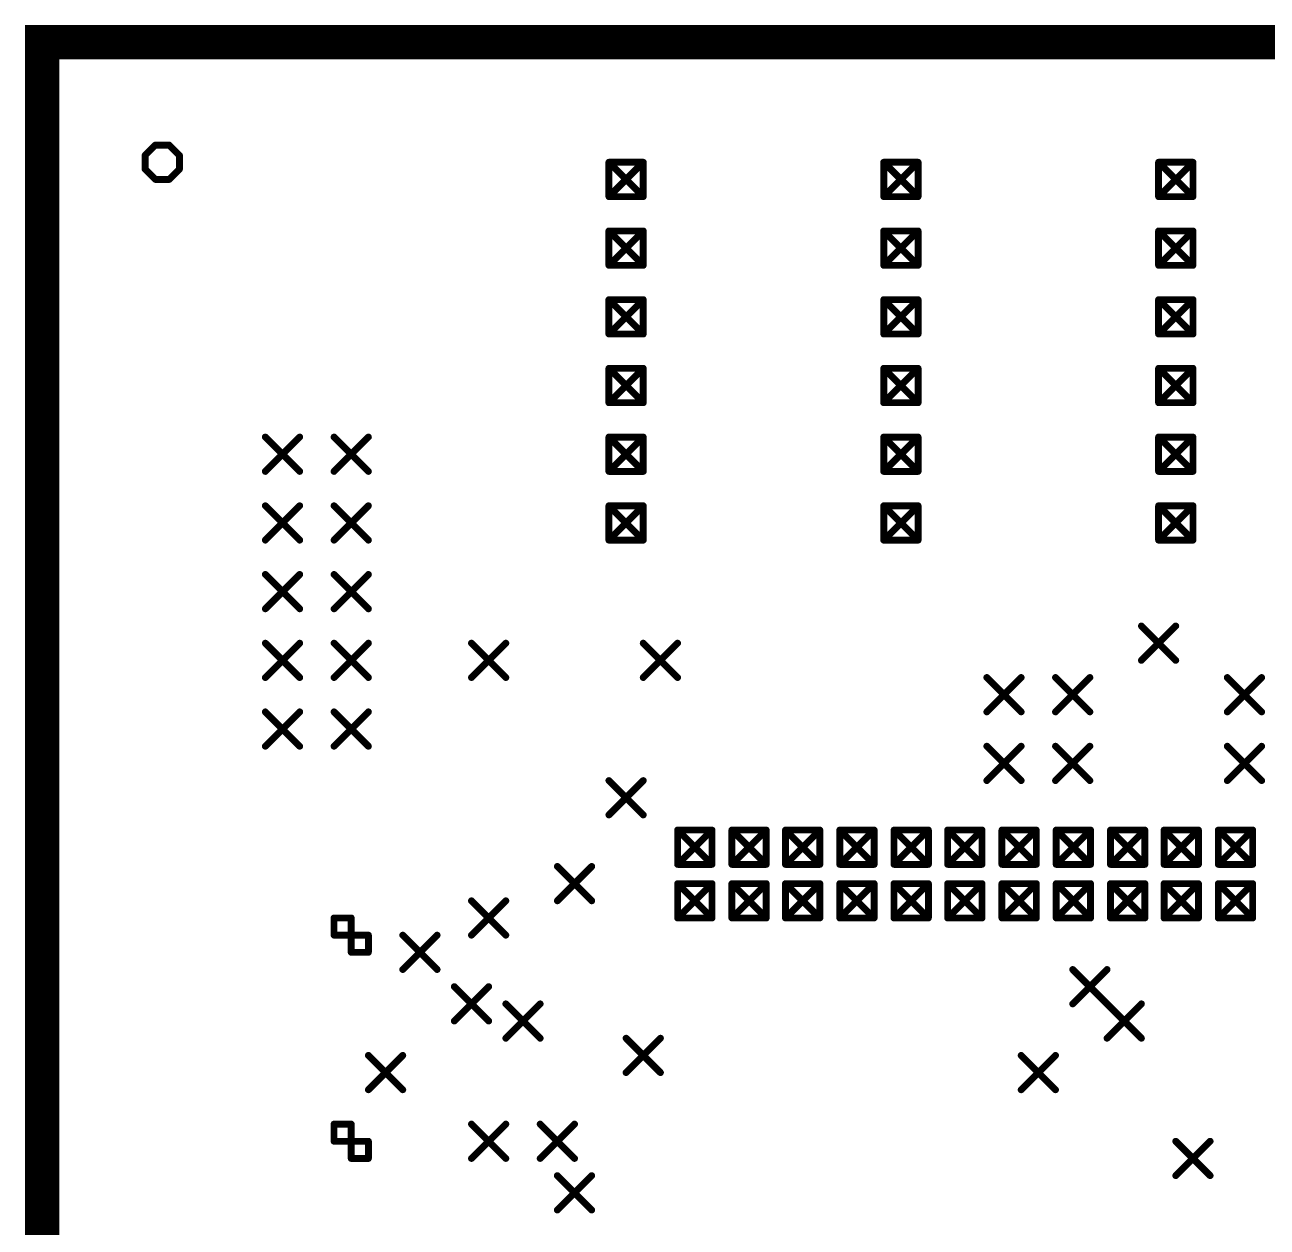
# Model space of a CAD drawing. Extents: x 0.17 to 7.45, y -1.34 to 4.7.
# Drawn here: x 0.171 to 1.979, y 2.946 to 4.696 of the extents above; entities that cross this region are included whole.
import ezdxf

# ---------------------------------------------------------------- set-up
doc = ezdxf.new("R2010")
doc.units = 0

msp = doc.modelspace()

# ---------------------------------------------------------------- linework, layer by layer
at = {"const_width": 0.05}
msp.add_lwpolyline([(0.196, 0.171), (0.196, 4.671), (7.421, 4.671), (7.421, 0.171), (0.196, 0.171)], close=True, dxfattribs=at)
at = {"const_width": 0.025}
msp.add_lwpolyline([(0.1835, 4.671, 1), (0.2085, 4.671, 1)], format="xyb", close=True, dxfattribs=at)
at = {"layer": 'DRD', "const_width": 0.01}
for points in [[(0.346, 4.506), (0.361, 4.521)], [(0.361, 4.521), (0.381, 4.521)], [(0.381, 4.521), (0.396, 4.506)], [(0.346, 4.486), (0.346, 4.506)], [(0.396, 4.506), (0.396, 4.486)], [(0.361, 4.471), (0.346, 4.486)], [(0.396, 4.486), (0.381, 4.471)], [(1.021, 4.496), (1.071, 4.446)], [(1.021, 4.446), (1.071, 4.496)], [(1.021, 4.496), (1.071, 4.496)], [(1.021, 4.446), (1.021, 4.496)], [(1.071, 4.496), (1.071, 4.446)], [(1.421, 4.496), (1.471, 4.446)], [(1.421, 4.446), (1.471, 4.496)], [(1.421, 4.496), (1.471, 4.496)], [(1.421, 4.446), (1.421, 4.496)], [(1.471, 4.496), (1.471, 4.446)], [(1.821, 4.496), (1.871, 4.446)], [(1.821, 4.446), (1.871, 4.496)], [(1.821, 4.496), (1.871, 4.496)], [(1.821, 4.446), (1.821, 4.496)], [(1.871, 4.496), (1.871, 4.446)], [(0.381, 4.471), (0.361, 4.471)], [(1.071, 4.446), (1.021, 4.446)], [(1.471, 4.446), (1.421, 4.446)], [(1.871, 4.446), (1.821, 4.446)], [(1.021, 4.396), (1.071, 4.346)], [(1.021, 4.346), (1.071, 4.396)], [(1.021, 4.396), (1.071, 4.396)], [(1.021, 4.346), (1.021, 4.396)], [(1.071, 4.396), (1.071, 4.346)], [(1.421, 4.396), (1.471, 4.346)], [(1.421, 4.346), (1.471, 4.396)], [(1.421, 4.396), (1.471, 4.396)], [(1.421, 4.346), (1.421, 4.396)], [(1.471, 4.396), (1.471, 4.346)], [(1.821, 4.396), (1.871, 4.346)], [(1.821, 4.346), (1.871, 4.396)], [(1.821, 4.396), (1.871, 4.396)], [(1.821, 4.346), (1.821, 4.396)], [(1.871, 4.396), (1.871, 4.346)], [(1.071, 4.346), (1.021, 4.346)], [(1.471, 4.346), (1.421, 4.346)], [(1.871, 4.346), (1.821, 4.346)], [(1.021, 4.296), (1.071, 4.246)], [(1.021, 4.246), (1.071, 4.296)], [(1.021, 4.296), (1.071, 4.296)], [(1.021, 4.246), (1.021, 4.296)], [(1.071, 4.296), (1.071, 4.246)], [(1.421, 4.296), (1.471, 4.246)], [(1.421, 4.246), (1.471, 4.296)], [(1.421, 4.296), (1.471, 4.296)], [(1.421, 4.246), (1.421, 4.296)], [(1.471, 4.296), (1.471, 4.246)], [(1.821, 4.296), (1.871, 4.246)], [(1.821, 4.246), (1.871, 4.296)], [(1.821, 4.296), (1.871, 4.296)], [(1.821, 4.246), (1.821, 4.296)], [(1.871, 4.296), (1.871, 4.246)], [(1.071, 4.246), (1.021, 4.246)], [(1.471, 4.246), (1.421, 4.246)], [(1.871, 4.246), (1.821, 4.246)], [(1.021, 4.196), (1.071, 4.146)], [(1.021, 4.146), (1.071, 4.196)], [(1.021, 4.196), (1.071, 4.196)], [(1.021, 4.146), (1.021, 4.196)], [(1.071, 4.196), (1.071, 4.146)], [(1.421, 4.196), (1.471, 4.146)], [(1.421, 4.146), (1.471, 4.196)], [(1.421, 4.196), (1.471, 4.196)], [(1.421, 4.146), (1.421, 4.196)], [(1.471, 4.196), (1.471, 4.146)], [(1.821, 4.196), (1.871, 4.146)], [(1.821, 4.146), (1.871, 4.196)], [(1.821, 4.196), (1.871, 4.196)], [(1.821, 4.146), (1.821, 4.196)], [(1.871, 4.196), (1.871, 4.146)], [(1.071, 4.146), (1.021, 4.146)], [(1.471, 4.146), (1.421, 4.146)], [(1.871, 4.146), (1.821, 4.146)], [(0.521, 4.096), (0.571, 4.046)], [(0.521, 4.046), (0.571, 4.096)], [(0.621, 4.096), (0.671, 4.046)], [(0.621, 4.046), (0.671, 4.096)], [(1.021, 4.096), (1.071, 4.046)], [(1.021, 4.046), (1.071, 4.096)], [(1.021, 4.096), (1.071, 4.096)], [(1.021, 4.046), (1.021, 4.096)], [(1.071, 4.096), (1.071, 4.046)], [(1.421, 4.096), (1.471, 4.046)], [(1.421, 4.046), (1.471, 4.096)], [(1.421, 4.096), (1.471, 4.096)], [(1.421, 4.046), (1.421, 4.096)], [(1.471, 4.096), (1.471, 4.046)], [(1.821, 4.096), (1.871, 4.046)], [(1.821, 4.046), (1.871, 4.096)], [(1.821, 4.096), (1.871, 4.096)], [(1.821, 4.046), (1.821, 4.096)], [(1.871, 4.096), (1.871, 4.046)], [(1.071, 4.046), (1.021, 4.046)], [(1.471, 4.046), (1.421, 4.046)], [(1.871, 4.046), (1.821, 4.046)], [(0.521, 3.996), (0.571, 3.946)], [(0.521, 3.946), (0.571, 3.996)], [(0.621, 3.996), (0.671, 3.946)], [(0.621, 3.946), (0.671, 3.996)], [(1.021, 3.996), (1.071, 3.946)], [(1.021, 3.946), (1.071, 3.996)], [(1.021, 3.996), (1.071, 3.996)], [(1.021, 3.946), (1.021, 3.996)], [(1.071, 3.996), (1.071, 3.946)], [(1.421, 3.996), (1.471, 3.946)], [(1.421, 3.946), (1.471, 3.996)], [(1.421, 3.996), (1.471, 3.996)], [(1.421, 3.946), (1.421, 3.996)], [(1.471, 3.996), (1.471, 3.946)], [(1.821, 3.996), (1.871, 3.946)], [(1.821, 3.946), (1.871, 3.996)], [(1.821, 3.996), (1.871, 3.996)], [(1.821, 3.946), (1.821, 3.996)], [(1.871, 3.996), (1.871, 3.946)], [(1.071, 3.946), (1.021, 3.946)], [(1.471, 3.946), (1.421, 3.946)], [(1.871, 3.946), (1.821, 3.946)], [(0.521, 3.896), (0.571, 3.846)], [(0.521, 3.846), (0.571, 3.896)], [(0.621, 3.896), (0.671, 3.846)], [(0.621, 3.846), (0.671, 3.896)], [(1.796, 3.821), (1.846, 3.771)], [(1.796, 3.771), (1.846, 3.821)], [(0.521, 3.796), (0.571, 3.746)], [(0.521, 3.746), (0.571, 3.796)], [(0.621, 3.796), (0.671, 3.746)], [(0.621, 3.746), (0.671, 3.796)], [(0.821, 3.796), (0.871, 3.746)], [(0.821, 3.746), (0.871, 3.796)], [(1.071, 3.796), (1.121, 3.746)], [(1.071, 3.746), (1.121, 3.796)], [(1.071, 3.796), (1.121, 3.746)], [(1.071, 3.746), (1.121, 3.796)], [(1.571, 3.746), (1.621, 3.696)], [(1.571, 3.696), (1.621, 3.746)], [(1.671, 3.746), (1.721, 3.696)], [(1.671, 3.696), (1.721, 3.746)], [(1.921, 3.746), (1.971, 3.696)], [(1.921, 3.696), (1.971, 3.746)], [(0.521, 3.696), (0.571, 3.646)], [(0.521, 3.646), (0.571, 3.696)], [(0.621, 3.696), (0.671, 3.646)], [(0.621, 3.646), (0.671, 3.696)], [(1.571, 3.646), (1.621, 3.596)], [(1.571, 3.596), (1.621, 3.646)], [(1.671, 3.646), (1.721, 3.596)], [(1.671, 3.596), (1.721, 3.646)], [(1.921, 3.646), (1.971, 3.596)], [(1.921, 3.596), (1.971, 3.646)], [(1.021, 3.596), (1.071, 3.546)], [(1.021, 3.546), (1.071, 3.596)], [(1.121, 3.524), (1.171, 3.474)], [(1.121, 3.474), (1.171, 3.524)], [(1.121, 3.524), (1.171, 3.524)], [(1.121, 3.474), (1.121, 3.524)], [(1.171, 3.524), (1.171, 3.474)], [(1.2, 3.524), (1.25, 3.474)], [(1.2, 3.474), (1.25, 3.524)], [(1.2, 3.524), (1.25, 3.524)], [(1.2, 3.474), (1.2, 3.524)], [(1.25, 3.524), (1.25, 3.474)], [(1.278, 3.524), (1.328, 3.474)], [(1.278, 3.474), (1.328, 3.524)], [(1.278, 3.524), (1.328, 3.524)], [(1.278, 3.474), (1.278, 3.524)], [(1.328, 3.524), (1.328, 3.474)], [(1.357, 3.524), (1.407, 3.474)], [(1.357, 3.474), (1.407, 3.524)], [(1.357, 3.524), (1.407, 3.524)], [(1.357, 3.474), (1.357, 3.524)], [(1.407, 3.524), (1.407, 3.474)], [(1.436, 3.524), (1.486, 3.474)], [(1.436, 3.474), (1.486, 3.524)], [(1.436, 3.524), (1.486, 3.524)], [(1.436, 3.474), (1.436, 3.524)], [(1.486, 3.524), (1.486, 3.474)], [(1.514, 3.524), (1.564, 3.474)], [(1.514, 3.474), (1.564, 3.524)], [(1.514, 3.524), (1.564, 3.524)], [(1.514, 3.474), (1.514, 3.524)], [(1.564, 3.524), (1.564, 3.474)], [(1.593, 3.524), (1.643, 3.474)], [(1.593, 3.474), (1.643, 3.524)], [(1.593, 3.524), (1.643, 3.524)], [(1.593, 3.474), (1.593, 3.524)], [(1.643, 3.524), (1.643, 3.474)], [(1.672, 3.524), (1.722, 3.474)], [(1.672, 3.474), (1.722, 3.524)], [(1.672, 3.524), (1.722, 3.524)], [(1.672, 3.474), (1.672, 3.524)], [(1.722, 3.524), (1.722, 3.474)], [(1.751, 3.524), (1.801, 3.474)], [(1.751, 3.474), (1.801, 3.524)], [(1.751, 3.524), (1.801, 3.524)], [(1.751, 3.474), (1.751, 3.524)], [(1.801, 3.524), (1.801, 3.474)], [(1.829, 3.524), (1.879, 3.474)], [(1.829, 3.474), (1.879, 3.524)], [(1.829, 3.524), (1.879, 3.524)], [(1.829, 3.474), (1.829, 3.524)], [(1.879, 3.524), (1.879, 3.474)], [(1.908, 3.524), (1.958, 3.474)], [(1.908, 3.474), (1.958, 3.524)], [(1.908, 3.524), (1.958, 3.524)], [(1.908, 3.474), (1.908, 3.524)], [(1.958, 3.524), (1.958, 3.474)], [(0.946, 3.471), (0.996, 3.421)], [(0.946, 3.421), (0.996, 3.471)], [(1.171, 3.474), (1.121, 3.474)], [(1.25, 3.474), (1.2, 3.474)], [(1.328, 3.474), (1.278, 3.474)], [(1.407, 3.474), (1.357, 3.474)], [(1.486, 3.474), (1.436, 3.474)], [(1.564, 3.474), (1.514, 3.474)], [(1.643, 3.474), (1.593, 3.474)], [(1.722, 3.474), (1.672, 3.474)], [(1.801, 3.474), (1.751, 3.474)], [(1.879, 3.474), (1.829, 3.474)], [(1.958, 3.474), (1.908, 3.474)], [(1.121, 3.446), (1.171, 3.396)], [(1.121, 3.396), (1.171, 3.446)], [(1.121, 3.446), (1.171, 3.446)], [(1.121, 3.396), (1.121, 3.446)], [(1.171, 3.446), (1.171, 3.396)], [(1.2, 3.446), (1.25, 3.396)], [(1.2, 3.396), (1.25, 3.446)], [(1.2, 3.446), (1.25, 3.446)], [(1.2, 3.396), (1.2, 3.446)], [(1.25, 3.446), (1.25, 3.396)], [(1.278, 3.446), (1.328, 3.396)], [(1.278, 3.396), (1.328, 3.446)], [(1.278, 3.446), (1.328, 3.446)], [(1.278, 3.396), (1.278, 3.446)], [(1.328, 3.446), (1.328, 3.396)], [(1.357, 3.446), (1.407, 3.396)], [(1.357, 3.396), (1.407, 3.446)], [(1.357, 3.446), (1.407, 3.446)], [(1.357, 3.396), (1.357, 3.446)], [(1.407, 3.446), (1.407, 3.396)], [(1.436, 3.446), (1.486, 3.396)], [(1.436, 3.396), (1.486, 3.446)], [(1.436, 3.446), (1.486, 3.446)], [(1.436, 3.396), (1.436, 3.446)], [(1.486, 3.446), (1.486, 3.396)], [(1.514, 3.446), (1.564, 3.396)], [(1.514, 3.396), (1.564, 3.446)], [(1.514, 3.446), (1.564, 3.446)], [(1.514, 3.396), (1.514, 3.446)], [(1.564, 3.446), (1.564, 3.396)], [(1.593, 3.446), (1.643, 3.396)], [(1.593, 3.396), (1.643, 3.446)], [(1.593, 3.446), (1.643, 3.446)], [(1.593, 3.396), (1.593, 3.446)], [(1.643, 3.446), (1.643, 3.396)], [(1.672, 3.446), (1.722, 3.396)], [(1.672, 3.396), (1.722, 3.446)], [(1.672, 3.446), (1.722, 3.446)], [(1.672, 3.396), (1.672, 3.446)], [(1.722, 3.446), (1.722, 3.396)], [(1.751, 3.446), (1.801, 3.396)], [(1.751, 3.396), (1.801, 3.446)], [(1.751, 3.446), (1.801, 3.446)], [(1.751, 3.396), (1.751, 3.446)], [(1.801, 3.446), (1.801, 3.396)], [(1.829, 3.446), (1.879, 3.396)], [(1.829, 3.396), (1.879, 3.446)], [(1.829, 3.446), (1.879, 3.446)], [(1.829, 3.396), (1.829, 3.446)], [(1.879, 3.446), (1.879, 3.396)], [(1.908, 3.446), (1.958, 3.396)], [(1.908, 3.396), (1.958, 3.446)], [(1.908, 3.446), (1.958, 3.446)], [(1.908, 3.396), (1.908, 3.446)], [(1.958, 3.446), (1.958, 3.396)], [(0.821, 3.421), (0.871, 3.371)], [(0.821, 3.371), (0.871, 3.421)], [(0.621, 3.396), (0.646, 3.396)], [(0.621, 3.371), (0.621, 3.396)], [(0.646, 3.396), (0.646, 3.346)], [(1.171, 3.396), (1.121, 3.396)], [(1.25, 3.396), (1.2, 3.396)], [(1.328, 3.396), (1.278, 3.396)], [(1.407, 3.396), (1.357, 3.396)], [(1.486, 3.396), (1.436, 3.396)], [(1.564, 3.396), (1.514, 3.396)], [(1.643, 3.396), (1.593, 3.396)], [(1.722, 3.396), (1.672, 3.396)], [(1.801, 3.396), (1.751, 3.396)], [(1.879, 3.396), (1.829, 3.396)], [(1.958, 3.396), (1.908, 3.396)], [(0.671, 3.371), (0.621, 3.371)], [(0.671, 3.346), (0.671, 3.371)], [(0.721, 3.371), (0.771, 3.321)], [(0.721, 3.321), (0.771, 3.371)], [(0.646, 3.346), (0.671, 3.346)], [(1.696, 3.321), (1.746, 3.271)], [(1.696, 3.271), (1.746, 3.321)], [(0.796, 3.296), (0.846, 3.246)], [(0.796, 3.246), (0.846, 3.296)], [(0.871, 3.271), (0.921, 3.221)], [(0.871, 3.221), (0.921, 3.271)], [(1.746, 3.271), (1.796, 3.221)], [(1.746, 3.221), (1.796, 3.271)], [(1.046, 3.221), (1.096, 3.171)], [(1.046, 3.171), (1.096, 3.221)], [(0.671, 3.196), (0.721, 3.146)], [(0.671, 3.146), (0.721, 3.196)], [(1.621, 3.196), (1.671, 3.146)], [(1.621, 3.146), (1.671, 3.196)], [(1.621, 3.196), (1.671, 3.146)], [(1.621, 3.146), (1.671, 3.196)], [(0.621, 3.096), (0.646, 3.096)], [(0.621, 3.071), (0.621, 3.096)], [(0.646, 3.096), (0.646, 3.046)], [(0.821, 3.096), (0.871, 3.046)], [(0.821, 3.046), (0.871, 3.096)], [(0.921, 3.096), (0.971, 3.046)], [(0.921, 3.046), (0.971, 3.096)], [(0.671, 3.071), (0.621, 3.071)], [(0.671, 3.046), (0.671, 3.071)], [(1.846, 3.071), (1.896, 3.021)], [(1.846, 3.021), (1.896, 3.071)], [(0.646, 3.046), (0.671, 3.046)], [(0.946, 3.021), (0.996, 2.971)], [(0.946, 2.971), (0.996, 3.021)]]:
    msp.add_lwpolyline(points, dxfattribs=at)
at = {"layer": 'DRD', "const_width": 0.005}
for points in [[(0.3585, 4.521, 1), (0.3635, 4.521, 1)], [(0.3585, 4.521, 1), (0.3635, 4.521, 1)], [(0.3785, 4.521, 1), (0.3835, 4.521, 1)], [(0.3785, 4.521, 1), (0.3835, 4.521, 1)], [(0.3435, 4.506, 1), (0.3485, 4.506, 1)], [(0.3435, 4.506, 1), (0.3485, 4.506, 1)], [(0.3935, 4.506, 1), (0.3985, 4.506, 1)], [(0.3935, 4.506, 1), (0.3985, 4.506, 1)], [(0.3435, 4.486, 1), (0.3485, 4.486, 1)], [(0.3435, 4.486, 1), (0.3485, 4.486, 1)], [(0.3935, 4.486, 1), (0.3985, 4.486, 1)], [(0.3935, 4.486, 1), (0.3985, 4.486, 1)], [(1.0185, 4.496, 1), (1.0235, 4.496, 1)], [(1.0185, 4.496, 1), (1.0235, 4.496, 1)], [(1.0185, 4.496, 1), (1.0235, 4.496, 1)], [(1.0685, 4.496, 1), (1.0735, 4.496, 1)], [(1.0685, 4.496, 1), (1.0735, 4.496, 1)], [(1.0685, 4.496, 1), (1.0735, 4.496, 1)], [(1.4185, 4.496, 1), (1.4235, 4.496, 1)], [(1.4185, 4.496, 1), (1.4235, 4.496, 1)], [(1.4185, 4.496, 1), (1.4235, 4.496, 1)], [(1.4685, 4.496, 1), (1.4735, 4.496, 1)], [(1.4685, 4.496, 1), (1.4735, 4.496, 1)], [(1.4685, 4.496, 1), (1.4735, 4.496, 1)], [(1.8185, 4.496, 1), (1.8235, 4.496, 1)], [(1.8185, 4.496, 1), (1.8235, 4.496, 1)], [(1.8185, 4.496, 1), (1.8235, 4.496, 1)], [(1.8685, 4.496, 1), (1.8735, 4.496, 1)], [(1.8685, 4.496, 1), (1.8735, 4.496, 1)], [(1.8685, 4.496, 1), (1.8735, 4.496, 1)], [(0.3585, 4.471, 1), (0.3635, 4.471, 1)], [(0.3585, 4.471, 1), (0.3635, 4.471, 1)], [(0.3785, 4.471, 1), (0.3835, 4.471, 1)], [(0.3785, 4.471, 1), (0.3835, 4.471, 1)], [(1.0185, 4.446, 1), (1.0235, 4.446, 1)], [(1.0185, 4.446, 1), (1.0235, 4.446, 1)], [(1.0185, 4.446, 1), (1.0235, 4.446, 1)], [(1.0685, 4.446, 1), (1.0735, 4.446, 1)], [(1.0685, 4.446, 1), (1.0735, 4.446, 1)], [(1.0685, 4.446, 1), (1.0735, 4.446, 1)], [(1.4185, 4.446, 1), (1.4235, 4.446, 1)], [(1.4185, 4.446, 1), (1.4235, 4.446, 1)], [(1.4185, 4.446, 1), (1.4235, 4.446, 1)], [(1.4685, 4.446, 1), (1.4735, 4.446, 1)], [(1.4685, 4.446, 1), (1.4735, 4.446, 1)], [(1.4685, 4.446, 1), (1.4735, 4.446, 1)], [(1.8185, 4.446, 1), (1.8235, 4.446, 1)], [(1.8185, 4.446, 1), (1.8235, 4.446, 1)], [(1.8185, 4.446, 1), (1.8235, 4.446, 1)], [(1.8685, 4.446, 1), (1.8735, 4.446, 1)], [(1.8685, 4.446, 1), (1.8735, 4.446, 1)], [(1.8685, 4.446, 1), (1.8735, 4.446, 1)], [(1.0185, 4.396, 1), (1.0235, 4.396, 1)], [(1.0185, 4.396, 1), (1.0235, 4.396, 1)], [(1.0185, 4.396, 1), (1.0235, 4.396, 1)], [(1.0685, 4.396, 1), (1.0735, 4.396, 1)], [(1.0685, 4.396, 1), (1.0735, 4.396, 1)], [(1.0685, 4.396, 1), (1.0735, 4.396, 1)], [(1.4185, 4.396, 1), (1.4235, 4.396, 1)], [(1.4185, 4.396, 1), (1.4235, 4.396, 1)], [(1.4185, 4.396, 1), (1.4235, 4.396, 1)], [(1.4685, 4.396, 1), (1.4735, 4.396, 1)], [(1.4685, 4.396, 1), (1.4735, 4.396, 1)], [(1.4685, 4.396, 1), (1.4735, 4.396, 1)], [(1.8185, 4.396, 1), (1.8235, 4.396, 1)], [(1.8185, 4.396, 1), (1.8235, 4.396, 1)], [(1.8185, 4.396, 1), (1.8235, 4.396, 1)], [(1.8685, 4.396, 1), (1.8735, 4.396, 1)], [(1.8685, 4.396, 1), (1.8735, 4.396, 1)], [(1.8685, 4.396, 1), (1.8735, 4.396, 1)], [(1.0185, 4.346, 1), (1.0235, 4.346, 1)], [(1.0185, 4.346, 1), (1.0235, 4.346, 1)], [(1.0185, 4.346, 1), (1.0235, 4.346, 1)], [(1.0685, 4.346, 1), (1.0735, 4.346, 1)], [(1.0685, 4.346, 1), (1.0735, 4.346, 1)], [(1.0685, 4.346, 1), (1.0735, 4.346, 1)], [(1.4185, 4.346, 1), (1.4235, 4.346, 1)], [(1.4185, 4.346, 1), (1.4235, 4.346, 1)], [(1.4185, 4.346, 1), (1.4235, 4.346, 1)], [(1.4685, 4.346, 1), (1.4735, 4.346, 1)], [(1.4685, 4.346, 1), (1.4735, 4.346, 1)], [(1.4685, 4.346, 1), (1.4735, 4.346, 1)], [(1.8185, 4.346, 1), (1.8235, 4.346, 1)], [(1.8185, 4.346, 1), (1.8235, 4.346, 1)], [(1.8185, 4.346, 1), (1.8235, 4.346, 1)], [(1.8685, 4.346, 1), (1.8735, 4.346, 1)], [(1.8685, 4.346, 1), (1.8735, 4.346, 1)], [(1.8685, 4.346, 1), (1.8735, 4.346, 1)], [(1.0185, 4.296, 1), (1.0235, 4.296, 1)], [(1.0185, 4.296, 1), (1.0235, 4.296, 1)], [(1.0185, 4.296, 1), (1.0235, 4.296, 1)], [(1.0685, 4.296, 1), (1.0735, 4.296, 1)], [(1.0685, 4.296, 1), (1.0735, 4.296, 1)], [(1.0685, 4.296, 1), (1.0735, 4.296, 1)], [(1.4185, 4.296, 1), (1.4235, 4.296, 1)], [(1.4185, 4.296, 1), (1.4235, 4.296, 1)], [(1.4185, 4.296, 1), (1.4235, 4.296, 1)], [(1.4685, 4.296, 1), (1.4735, 4.296, 1)], [(1.4685, 4.296, 1), (1.4735, 4.296, 1)], [(1.4685, 4.296, 1), (1.4735, 4.296, 1)], [(1.8185, 4.296, 1), (1.8235, 4.296, 1)], [(1.8185, 4.296, 1), (1.8235, 4.296, 1)], [(1.8185, 4.296, 1), (1.8235, 4.296, 1)], [(1.8685, 4.296, 1), (1.8735, 4.296, 1)], [(1.8685, 4.296, 1), (1.8735, 4.296, 1)], [(1.8685, 4.296, 1), (1.8735, 4.296, 1)], [(1.0185, 4.246, 1), (1.0235, 4.246, 1)], [(1.0185, 4.246, 1), (1.0235, 4.246, 1)], [(1.0185, 4.246, 1), (1.0235, 4.246, 1)], [(1.0685, 4.246, 1), (1.0735, 4.246, 1)], [(1.0685, 4.246, 1), (1.0735, 4.246, 1)], [(1.0685, 4.246, 1), (1.0735, 4.246, 1)], [(1.4185, 4.246, 1), (1.4235, 4.246, 1)], [(1.4185, 4.246, 1), (1.4235, 4.246, 1)], [(1.4185, 4.246, 1), (1.4235, 4.246, 1)], [(1.4685, 4.246, 1), (1.4735, 4.246, 1)], [(1.4685, 4.246, 1), (1.4735, 4.246, 1)], [(1.4685, 4.246, 1), (1.4735, 4.246, 1)], [(1.8185, 4.246, 1), (1.8235, 4.246, 1)], [(1.8185, 4.246, 1), (1.8235, 4.246, 1)], [(1.8185, 4.246, 1), (1.8235, 4.246, 1)], [(1.8685, 4.246, 1), (1.8735, 4.246, 1)], [(1.8685, 4.246, 1), (1.8735, 4.246, 1)], [(1.8685, 4.246, 1), (1.8735, 4.246, 1)], [(1.0185, 4.196, 1), (1.0235, 4.196, 1)], [(1.0185, 4.196, 1), (1.0235, 4.196, 1)], [(1.0185, 4.196, 1), (1.0235, 4.196, 1)], [(1.0685, 4.196, 1), (1.0735, 4.196, 1)], [(1.0685, 4.196, 1), (1.0735, 4.196, 1)], [(1.0685, 4.196, 1), (1.0735, 4.196, 1)], [(1.4185, 4.196, 1), (1.4235, 4.196, 1)], [(1.4185, 4.196, 1), (1.4235, 4.196, 1)], [(1.4185, 4.196, 1), (1.4235, 4.196, 1)], [(1.4685, 4.196, 1), (1.4735, 4.196, 1)], [(1.4685, 4.196, 1), (1.4735, 4.196, 1)], [(1.4685, 4.196, 1), (1.4735, 4.196, 1)], [(1.8185, 4.196, 1), (1.8235, 4.196, 1)], [(1.8185, 4.196, 1), (1.8235, 4.196, 1)], [(1.8185, 4.196, 1), (1.8235, 4.196, 1)], [(1.8685, 4.196, 1), (1.8735, 4.196, 1)], [(1.8685, 4.196, 1), (1.8735, 4.196, 1)], [(1.8685, 4.196, 1), (1.8735, 4.196, 1)], [(1.0185, 4.146, 1), (1.0235, 4.146, 1)], [(1.0185, 4.146, 1), (1.0235, 4.146, 1)], [(1.0185, 4.146, 1), (1.0235, 4.146, 1)], [(1.0685, 4.146, 1), (1.0735, 4.146, 1)], [(1.0685, 4.146, 1), (1.0735, 4.146, 1)], [(1.0685, 4.146, 1), (1.0735, 4.146, 1)], [(1.4185, 4.146, 1), (1.4235, 4.146, 1)], [(1.4185, 4.146, 1), (1.4235, 4.146, 1)], [(1.4185, 4.146, 1), (1.4235, 4.146, 1)], [(1.4685, 4.146, 1), (1.4735, 4.146, 1)], [(1.4685, 4.146, 1), (1.4735, 4.146, 1)], [(1.4685, 4.146, 1), (1.4735, 4.146, 1)], [(1.8185, 4.146, 1), (1.8235, 4.146, 1)], [(1.8185, 4.146, 1), (1.8235, 4.146, 1)], [(1.8185, 4.146, 1), (1.8235, 4.146, 1)], [(1.8685, 4.146, 1), (1.8735, 4.146, 1)], [(1.8685, 4.146, 1), (1.8735, 4.146, 1)], [(1.8685, 4.146, 1), (1.8735, 4.146, 1)], [(0.5185, 4.096, 1), (0.5235, 4.096, 1)], [(0.5685, 4.096, 1), (0.5735, 4.096, 1)], [(0.6185, 4.096, 1), (0.6235, 4.096, 1)], [(0.6685, 4.096, 1), (0.6735, 4.096, 1)], [(1.0185, 4.096, 1), (1.0235, 4.096, 1)], [(1.0185, 4.096, 1), (1.0235, 4.096, 1)], [(1.0185, 4.096, 1), (1.0235, 4.096, 1)], [(1.0685, 4.096, 1), (1.0735, 4.096, 1)], [(1.0685, 4.096, 1), (1.0735, 4.096, 1)], [(1.0685, 4.096, 1), (1.0735, 4.096, 1)], [(1.4185, 4.096, 1), (1.4235, 4.096, 1)], [(1.4185, 4.096, 1), (1.4235, 4.096, 1)], [(1.4185, 4.096, 1), (1.4235, 4.096, 1)], [(1.4685, 4.096, 1), (1.4735, 4.096, 1)], [(1.4685, 4.096, 1), (1.4735, 4.096, 1)], [(1.4685, 4.096, 1), (1.4735, 4.096, 1)], [(1.8185, 4.096, 1), (1.8235, 4.096, 1)], [(1.8185, 4.096, 1), (1.8235, 4.096, 1)], [(1.8185, 4.096, 1), (1.8235, 4.096, 1)], [(1.8685, 4.096, 1), (1.8735, 4.096, 1)], [(1.8685, 4.096, 1), (1.8735, 4.096, 1)], [(1.8685, 4.096, 1), (1.8735, 4.096, 1)], [(0.5185, 4.046, 1), (0.5235, 4.046, 1)], [(0.5685, 4.046, 1), (0.5735, 4.046, 1)], [(0.6185, 4.046, 1), (0.6235, 4.046, 1)], [(0.6685, 4.046, 1), (0.6735, 4.046, 1)], [(1.0185, 4.046, 1), (1.0235, 4.046, 1)], [(1.0185, 4.046, 1), (1.0235, 4.046, 1)], [(1.0185, 4.046, 1), (1.0235, 4.046, 1)], [(1.0685, 4.046, 1), (1.0735, 4.046, 1)], [(1.0685, 4.046, 1), (1.0735, 4.046, 1)], [(1.0685, 4.046, 1), (1.0735, 4.046, 1)], [(1.4185, 4.046, 1), (1.4235, 4.046, 1)], [(1.4185, 4.046, 1), (1.4235, 4.046, 1)], [(1.4185, 4.046, 1), (1.4235, 4.046, 1)], [(1.4685, 4.046, 1), (1.4735, 4.046, 1)], [(1.4685, 4.046, 1), (1.4735, 4.046, 1)], [(1.4685, 4.046, 1), (1.4735, 4.046, 1)], [(1.8185, 4.046, 1), (1.8235, 4.046, 1)], [(1.8185, 4.046, 1), (1.8235, 4.046, 1)], [(1.8185, 4.046, 1), (1.8235, 4.046, 1)], [(1.8685, 4.046, 1), (1.8735, 4.046, 1)], [(1.8685, 4.046, 1), (1.8735, 4.046, 1)], [(1.8685, 4.046, 1), (1.8735, 4.046, 1)], [(0.5185, 3.996, 1), (0.5235, 3.996, 1)], [(0.5685, 3.996, 1), (0.5735, 3.996, 1)], [(0.6185, 3.996, 1), (0.6235, 3.996, 1)], [(0.6685, 3.996, 1), (0.6735, 3.996, 1)], [(1.0185, 3.996, 1), (1.0235, 3.996, 1)], [(1.0185, 3.996, 1), (1.0235, 3.996, 1)], [(1.0185, 3.996, 1), (1.0235, 3.996, 1)], [(1.0685, 3.996, 1), (1.0735, 3.996, 1)], [(1.0685, 3.996, 1), (1.0735, 3.996, 1)], [(1.0685, 3.996, 1), (1.0735, 3.996, 1)], [(1.4185, 3.996, 1), (1.4235, 3.996, 1)], [(1.4185, 3.996, 1), (1.4235, 3.996, 1)], [(1.4185, 3.996, 1), (1.4235, 3.996, 1)], [(1.4685, 3.996, 1), (1.4735, 3.996, 1)], [(1.4685, 3.996, 1), (1.4735, 3.996, 1)], [(1.4685, 3.996, 1), (1.4735, 3.996, 1)], [(1.8185, 3.996, 1), (1.8235, 3.996, 1)], [(1.8185, 3.996, 1), (1.8235, 3.996, 1)], [(1.8185, 3.996, 1), (1.8235, 3.996, 1)], [(1.8685, 3.996, 1), (1.8735, 3.996, 1)], [(1.8685, 3.996, 1), (1.8735, 3.996, 1)], [(1.8685, 3.996, 1), (1.8735, 3.996, 1)], [(0.5185, 3.946, 1), (0.5235, 3.946, 1)], [(0.5685, 3.946, 1), (0.5735, 3.946, 1)], [(0.6185, 3.946, 1), (0.6235, 3.946, 1)], [(0.6685, 3.946, 1), (0.6735, 3.946, 1)], [(1.0185, 3.946, 1), (1.0235, 3.946, 1)], [(1.0185, 3.946, 1), (1.0235, 3.946, 1)], [(1.0185, 3.946, 1), (1.0235, 3.946, 1)], [(1.0685, 3.946, 1), (1.0735, 3.946, 1)], [(1.0685, 3.946, 1), (1.0735, 3.946, 1)], [(1.0685, 3.946, 1), (1.0735, 3.946, 1)], [(1.4185, 3.946, 1), (1.4235, 3.946, 1)], [(1.4185, 3.946, 1), (1.4235, 3.946, 1)], [(1.4185, 3.946, 1), (1.4235, 3.946, 1)], [(1.4685, 3.946, 1), (1.4735, 3.946, 1)], [(1.4685, 3.946, 1), (1.4735, 3.946, 1)], [(1.4685, 3.946, 1), (1.4735, 3.946, 1)], [(1.8185, 3.946, 1), (1.8235, 3.946, 1)], [(1.8185, 3.946, 1), (1.8235, 3.946, 1)], [(1.8185, 3.946, 1), (1.8235, 3.946, 1)], [(1.8685, 3.946, 1), (1.8735, 3.946, 1)], [(1.8685, 3.946, 1), (1.8735, 3.946, 1)], [(1.8685, 3.946, 1), (1.8735, 3.946, 1)], [(0.5185, 3.896, 1), (0.5235, 3.896, 1)], [(0.5685, 3.896, 1), (0.5735, 3.896, 1)], [(0.6185, 3.896, 1), (0.6235, 3.896, 1)], [(0.6685, 3.896, 1), (0.6735, 3.896, 1)], [(0.5185, 3.846, 1), (0.5235, 3.846, 1)], [(0.5685, 3.846, 1), (0.5735, 3.846, 1)], [(0.6185, 3.846, 1), (0.6235, 3.846, 1)], [(0.6685, 3.846, 1), (0.6735, 3.846, 1)], [(1.7935, 3.821, 1), (1.7985, 3.821, 1)], [(1.8435, 3.821, 1), (1.8485, 3.821, 1)], [(0.5185, 3.796, 1), (0.5235, 3.796, 1)], [(0.5685, 3.796, 1), (0.5735, 3.796, 1)], [(0.6185, 3.796, 1), (0.6235, 3.796, 1)], [(0.6685, 3.796, 1), (0.6735, 3.796, 1)], [(0.8185, 3.796, 1), (0.8235, 3.796, 1)], [(0.8685, 3.796, 1), (0.8735, 3.796, 1)], [(1.0685, 3.796, 1), (1.0735, 3.796, 1)], [(1.0685, 3.796, 1), (1.0735, 3.796, 1)], [(1.1185, 3.796, 1), (1.1235, 3.796, 1)], [(1.1185, 3.796, 1), (1.1235, 3.796, 1)], [(1.7935, 3.771, 1), (1.7985, 3.771, 1)], [(1.8435, 3.771, 1), (1.8485, 3.771, 1)], [(0.5185, 3.746, 1), (0.5235, 3.746, 1)], [(0.5685, 3.746, 1), (0.5735, 3.746, 1)], [(0.6185, 3.746, 1), (0.6235, 3.746, 1)], [(0.6685, 3.746, 1), (0.6735, 3.746, 1)], [(0.8185, 3.746, 1), (0.8235, 3.746, 1)], [(0.8685, 3.746, 1), (0.8735, 3.746, 1)], [(1.0685, 3.746, 1), (1.0735, 3.746, 1)], [(1.0685, 3.746, 1), (1.0735, 3.746, 1)], [(1.1185, 3.746, 1), (1.1235, 3.746, 1)], [(1.1185, 3.746, 1), (1.1235, 3.746, 1)], [(1.5685, 3.746, 1), (1.5735, 3.746, 1)], [(1.6185, 3.746, 1), (1.6235, 3.746, 1)], [(1.6685, 3.746, 1), (1.6735, 3.746, 1)], [(1.7185, 3.746, 1), (1.7235, 3.746, 1)], [(1.9185, 3.746, 1), (1.9235, 3.746, 1)], [(1.9685, 3.746, 1), (1.9735, 3.746, 1)], [(0.5185, 3.696, 1), (0.5235, 3.696, 1)], [(0.5685, 3.696, 1), (0.5735, 3.696, 1)], [(0.6185, 3.696, 1), (0.6235, 3.696, 1)], [(0.6685, 3.696, 1), (0.6735, 3.696, 1)], [(1.5685, 3.696, 1), (1.5735, 3.696, 1)], [(1.6185, 3.696, 1), (1.6235, 3.696, 1)], [(1.6685, 3.696, 1), (1.6735, 3.696, 1)], [(1.7185, 3.696, 1), (1.7235, 3.696, 1)], [(1.9185, 3.696, 1), (1.9235, 3.696, 1)], [(1.9685, 3.696, 1), (1.9735, 3.696, 1)], [(0.5185, 3.646, 1), (0.5235, 3.646, 1)], [(0.5685, 3.646, 1), (0.5735, 3.646, 1)], [(0.6185, 3.646, 1), (0.6235, 3.646, 1)], [(0.6685, 3.646, 1), (0.6735, 3.646, 1)], [(1.5685, 3.646, 1), (1.5735, 3.646, 1)], [(1.6185, 3.646, 1), (1.6235, 3.646, 1)], [(1.6685, 3.646, 1), (1.6735, 3.646, 1)], [(1.7185, 3.646, 1), (1.7235, 3.646, 1)], [(1.9185, 3.646, 1), (1.9235, 3.646, 1)], [(1.9685, 3.646, 1), (1.9735, 3.646, 1)], [(1.0185, 3.596, 1), (1.0235, 3.596, 1)], [(1.0685, 3.596, 1), (1.0735, 3.596, 1)], [(1.5685, 3.596, 1), (1.5735, 3.596, 1)], [(1.6185, 3.596, 1), (1.6235, 3.596, 1)], [(1.6685, 3.596, 1), (1.6735, 3.596, 1)], [(1.7185, 3.596, 1), (1.7235, 3.596, 1)], [(1.9185, 3.596, 1), (1.9235, 3.596, 1)], [(1.9685, 3.596, 1), (1.9735, 3.596, 1)], [(1.0185, 3.546, 1), (1.0235, 3.546, 1)], [(1.0685, 3.546, 1), (1.0735, 3.546, 1)], [(1.1185, 3.524, 1), (1.1235, 3.524, 1)], [(1.1185, 3.524, 1), (1.1235, 3.524, 1)], [(1.1185, 3.524, 1), (1.1235, 3.524, 1)], [(1.1685, 3.524, 1), (1.1735, 3.524, 1)], [(1.1685, 3.524, 1), (1.1735, 3.524, 1)], [(1.1685, 3.524, 1), (1.1735, 3.524, 1)], [(1.1975, 3.524, 1), (1.2025, 3.524, 1)], [(1.1975, 3.524, 1), (1.2025, 3.524, 1)], [(1.1975, 3.524, 1), (1.2025, 3.524, 1)], [(1.2475, 3.524, 1), (1.2525, 3.524, 1)], [(1.2475, 3.524, 1), (1.2525, 3.524, 1)], [(1.2475, 3.524, 1), (1.2525, 3.524, 1)], [(1.2755, 3.524, 1), (1.2805, 3.524, 1)], [(1.2755, 3.524, 1), (1.2805, 3.524, 1)], [(1.2755, 3.524, 1), (1.2805, 3.524, 1)], [(1.3255, 3.524, 1), (1.3305, 3.524, 1)], [(1.3255, 3.524, 1), (1.3305, 3.524, 1)], [(1.3255, 3.524, 1), (1.3305, 3.524, 1)], [(1.3545, 3.524, 1), (1.3595, 3.524, 1)], [(1.3545, 3.524, 1), (1.3595, 3.524, 1)], [(1.3545, 3.524, 1), (1.3595, 3.524, 1)], [(1.4045, 3.524, 1), (1.4095, 3.524, 1)], [(1.4045, 3.524, 1), (1.4095, 3.524, 1)], [(1.4045, 3.524, 1), (1.4095, 3.524, 1)], [(1.4335, 3.524, 1), (1.4385, 3.524, 1)], [(1.4335, 3.524, 1), (1.4385, 3.524, 1)], [(1.4335, 3.524, 1), (1.4385, 3.524, 1)], [(1.4835, 3.524, 1), (1.4885, 3.524, 1)], [(1.4835, 3.524, 1), (1.4885, 3.524, 1)], [(1.4835, 3.524, 1), (1.4885, 3.524, 1)], [(1.5115, 3.524, 1), (1.5165, 3.524, 1)], [(1.5115, 3.524, 1), (1.5165, 3.524, 1)], [(1.5115, 3.524, 1), (1.5165, 3.524, 1)], [(1.5615, 3.524, 1), (1.5665, 3.524, 1)], [(1.5615, 3.524, 1), (1.5665, 3.524, 1)], [(1.5615, 3.524, 1), (1.5665, 3.524, 1)], [(1.5905, 3.524, 1), (1.5955, 3.524, 1)], [(1.5905, 3.524, 1), (1.5955, 3.524, 1)], [(1.5905, 3.524, 1), (1.5955, 3.524, 1)], [(1.6405, 3.524, 1), (1.6455, 3.524, 1)], [(1.6405, 3.524, 1), (1.6455, 3.524, 1)], [(1.6405, 3.524, 1), (1.6455, 3.524, 1)], [(1.6695, 3.524, 1), (1.6745, 3.524, 1)], [(1.6695, 3.524, 1), (1.6745, 3.524, 1)], [(1.6695, 3.524, 1), (1.6745, 3.524, 1)], [(1.7195, 3.524, 1), (1.7245, 3.524, 1)], [(1.7195, 3.524, 1), (1.7245, 3.524, 1)], [(1.7195, 3.524, 1), (1.7245, 3.524, 1)], [(1.7485, 3.524, 1), (1.7535, 3.524, 1)], [(1.7485, 3.524, 1), (1.7535, 3.524, 1)], [(1.7485, 3.524, 1), (1.7535, 3.524, 1)], [(1.7985, 3.524, 1), (1.8035, 3.524, 1)], [(1.7985, 3.524, 1), (1.8035, 3.524, 1)], [(1.7985, 3.524, 1), (1.8035, 3.524, 1)], [(1.8265, 3.524, 1), (1.8315, 3.524, 1)], [(1.8265, 3.524, 1), (1.8315, 3.524, 1)], [(1.8265, 3.524, 1), (1.8315, 3.524, 1)], [(1.8765, 3.524, 1), (1.8815, 3.524, 1)], [(1.8765, 3.524, 1), (1.8815, 3.524, 1)], [(1.8765, 3.524, 1), (1.8815, 3.524, 1)], [(1.9055, 3.524, 1), (1.9105, 3.524, 1)], [(1.9055, 3.524, 1), (1.9105, 3.524, 1)], [(1.9055, 3.524, 1), (1.9105, 3.524, 1)], [(1.9555, 3.524, 1), (1.9605, 3.524, 1)], [(1.9555, 3.524, 1), (1.9605, 3.524, 1)], [(1.9555, 3.524, 1), (1.9605, 3.524, 1)], [(0.9435, 3.471, 1), (0.9485, 3.471, 1)], [(0.9935, 3.471, 1), (0.9985, 3.471, 1)], [(1.1185, 3.474, 1), (1.1235, 3.474, 1)], [(1.1185, 3.474, 1), (1.1235, 3.474, 1)], [(1.1185, 3.474, 1), (1.1235, 3.474, 1)], [(1.1685, 3.474, 1), (1.1735, 3.474, 1)], [(1.1685, 3.474, 1), (1.1735, 3.474, 1)], [(1.1685, 3.474, 1), (1.1735, 3.474, 1)], [(1.1975, 3.474, 1), (1.2025, 3.474, 1)], [(1.1975, 3.474, 1), (1.2025, 3.474, 1)], [(1.1975, 3.474, 1), (1.2025, 3.474, 1)], [(1.2475, 3.474, 1), (1.2525, 3.474, 1)], [(1.2475, 3.474, 1), (1.2525, 3.474, 1)], [(1.2475, 3.474, 1), (1.2525, 3.474, 1)], [(1.2755, 3.474, 1), (1.2805, 3.474, 1)], [(1.2755, 3.474, 1), (1.2805, 3.474, 1)], [(1.2755, 3.474, 1), (1.2805, 3.474, 1)], [(1.3255, 3.474, 1), (1.3305, 3.474, 1)], [(1.3255, 3.474, 1), (1.3305, 3.474, 1)], [(1.3255, 3.474, 1), (1.3305, 3.474, 1)], [(1.3545, 3.474, 1), (1.3595, 3.474, 1)], [(1.3545, 3.474, 1), (1.3595, 3.474, 1)], [(1.3545, 3.474, 1), (1.3595, 3.474, 1)], [(1.4045, 3.474, 1), (1.4095, 3.474, 1)], [(1.4045, 3.474, 1), (1.4095, 3.474, 1)], [(1.4045, 3.474, 1), (1.4095, 3.474, 1)], [(1.4335, 3.474, 1), (1.4385, 3.474, 1)], [(1.4335, 3.474, 1), (1.4385, 3.474, 1)], [(1.4335, 3.474, 1), (1.4385, 3.474, 1)], [(1.4835, 3.474, 1), (1.4885, 3.474, 1)], [(1.4835, 3.474, 1), (1.4885, 3.474, 1)], [(1.4835, 3.474, 1), (1.4885, 3.474, 1)], [(1.5115, 3.474, 1), (1.5165, 3.474, 1)], [(1.5115, 3.474, 1), (1.5165, 3.474, 1)], [(1.5115, 3.474, 1), (1.5165, 3.474, 1)], [(1.5615, 3.474, 1), (1.5665, 3.474, 1)], [(1.5615, 3.474, 1), (1.5665, 3.474, 1)], [(1.5615, 3.474, 1), (1.5665, 3.474, 1)], [(1.5905, 3.474, 1), (1.5955, 3.474, 1)], [(1.5905, 3.474, 1), (1.5955, 3.474, 1)], [(1.5905, 3.474, 1), (1.5955, 3.474, 1)], [(1.6405, 3.474, 1), (1.6455, 3.474, 1)], [(1.6405, 3.474, 1), (1.6455, 3.474, 1)], [(1.6405, 3.474, 1), (1.6455, 3.474, 1)], [(1.6695, 3.474, 1), (1.6745, 3.474, 1)], [(1.6695, 3.474, 1), (1.6745, 3.474, 1)], [(1.6695, 3.474, 1), (1.6745, 3.474, 1)], [(1.7195, 3.474, 1), (1.7245, 3.474, 1)], [(1.7195, 3.474, 1), (1.7245, 3.474, 1)], [(1.7195, 3.474, 1), (1.7245, 3.474, 1)], [(1.7485, 3.474, 1), (1.7535, 3.474, 1)], [(1.7485, 3.474, 1), (1.7535, 3.474, 1)], [(1.7485, 3.474, 1), (1.7535, 3.474, 1)], [(1.7985, 3.474, 1), (1.8035, 3.474, 1)], [(1.7985, 3.474, 1), (1.8035, 3.474, 1)], [(1.7985, 3.474, 1), (1.8035, 3.474, 1)], [(1.8265, 3.474, 1), (1.8315, 3.474, 1)], [(1.8265, 3.474, 1), (1.8315, 3.474, 1)], [(1.8265, 3.474, 1), (1.8315, 3.474, 1)], [(1.8765, 3.474, 1), (1.8815, 3.474, 1)], [(1.8765, 3.474, 1), (1.8815, 3.474, 1)], [(1.8765, 3.474, 1), (1.8815, 3.474, 1)], [(1.9055, 3.474, 1), (1.9105, 3.474, 1)], [(1.9055, 3.474, 1), (1.9105, 3.474, 1)], [(1.9055, 3.474, 1), (1.9105, 3.474, 1)], [(1.9555, 3.474, 1), (1.9605, 3.474, 1)], [(1.9555, 3.474, 1), (1.9605, 3.474, 1)], [(1.9555, 3.474, 1), (1.9605, 3.474, 1)], [(1.1185, 3.446, 1), (1.1235, 3.446, 1)], [(1.1185, 3.446, 1), (1.1235, 3.446, 1)], [(1.1185, 3.446, 1), (1.1235, 3.446, 1)], [(1.1685, 3.446, 1), (1.1735, 3.446, 1)], [(1.1685, 3.446, 1), (1.1735, 3.446, 1)], [(1.1685, 3.446, 1), (1.1735, 3.446, 1)], [(1.1975, 3.446, 1), (1.2025, 3.446, 1)], [(1.1975, 3.446, 1), (1.2025, 3.446, 1)], [(1.1975, 3.446, 1), (1.2025, 3.446, 1)], [(1.2475, 3.446, 1), (1.2525, 3.446, 1)], [(1.2475, 3.446, 1), (1.2525, 3.446, 1)], [(1.2475, 3.446, 1), (1.2525, 3.446, 1)], [(1.2755, 3.446, 1), (1.2805, 3.446, 1)], [(1.2755, 3.446, 1), (1.2805, 3.446, 1)], [(1.2755, 3.446, 1), (1.2805, 3.446, 1)], [(1.3255, 3.446, 1), (1.3305, 3.446, 1)], [(1.3255, 3.446, 1), (1.3305, 3.446, 1)], [(1.3255, 3.446, 1), (1.3305, 3.446, 1)], [(1.3545, 3.446, 1), (1.3595, 3.446, 1)], [(1.3545, 3.446, 1), (1.3595, 3.446, 1)], [(1.3545, 3.446, 1), (1.3595, 3.446, 1)], [(1.4045, 3.446, 1), (1.4095, 3.446, 1)], [(1.4045, 3.446, 1), (1.4095, 3.446, 1)], [(1.4045, 3.446, 1), (1.4095, 3.446, 1)], [(1.4335, 3.446, 1), (1.4385, 3.446, 1)], [(1.4335, 3.446, 1), (1.4385, 3.446, 1)], [(1.4335, 3.446, 1), (1.4385, 3.446, 1)], [(1.4835, 3.446, 1), (1.4885, 3.446, 1)], [(1.4835, 3.446, 1), (1.4885, 3.446, 1)], [(1.4835, 3.446, 1), (1.4885, 3.446, 1)], [(1.5115, 3.446, 1), (1.5165, 3.446, 1)], [(1.5115, 3.446, 1), (1.5165, 3.446, 1)], [(1.5115, 3.446, 1), (1.5165, 3.446, 1)], [(1.5615, 3.446, 1), (1.5665, 3.446, 1)], [(1.5615, 3.446, 1), (1.5665, 3.446, 1)], [(1.5615, 3.446, 1), (1.5665, 3.446, 1)], [(1.5905, 3.446, 1), (1.5955, 3.446, 1)], [(1.5905, 3.446, 1), (1.5955, 3.446, 1)], [(1.5905, 3.446, 1), (1.5955, 3.446, 1)], [(1.6405, 3.446, 1), (1.6455, 3.446, 1)], [(1.6405, 3.446, 1), (1.6455, 3.446, 1)], [(1.6405, 3.446, 1), (1.6455, 3.446, 1)], [(1.6695, 3.446, 1), (1.6745, 3.446, 1)], [(1.6695, 3.446, 1), (1.6745, 3.446, 1)], [(1.6695, 3.446, 1), (1.6745, 3.446, 1)], [(1.7195, 3.446, 1), (1.7245, 3.446, 1)], [(1.7195, 3.446, 1), (1.7245, 3.446, 1)], [(1.7195, 3.446, 1), (1.7245, 3.446, 1)], [(1.7485, 3.446, 1), (1.7535, 3.446, 1)], [(1.7485, 3.446, 1), (1.7535, 3.446, 1)], [(1.7485, 3.446, 1), (1.7535, 3.446, 1)], [(1.7985, 3.446, 1), (1.8035, 3.446, 1)], [(1.7985, 3.446, 1), (1.8035, 3.446, 1)], [(1.7985, 3.446, 1), (1.8035, 3.446, 1)], [(1.8265, 3.446, 1), (1.8315, 3.446, 1)], [(1.8265, 3.446, 1), (1.8315, 3.446, 1)], [(1.8265, 3.446, 1), (1.8315, 3.446, 1)], [(1.8765, 3.446, 1), (1.8815, 3.446, 1)], [(1.8765, 3.446, 1), (1.8815, 3.446, 1)], [(1.8765, 3.446, 1), (1.8815, 3.446, 1)], [(1.9055, 3.446, 1), (1.9105, 3.446, 1)], [(1.9055, 3.446, 1), (1.9105, 3.446, 1)], [(1.9055, 3.446, 1), (1.9105, 3.446, 1)], [(1.9555, 3.446, 1), (1.9605, 3.446, 1)], [(1.9555, 3.446, 1), (1.9605, 3.446, 1)], [(1.9555, 3.446, 1), (1.9605, 3.446, 1)], [(0.8185, 3.421, 1), (0.8235, 3.421, 1)], [(0.8685, 3.421, 1), (0.8735, 3.421, 1)], [(0.9435, 3.421, 1), (0.9485, 3.421, 1)], [(0.9935, 3.421, 1), (0.9985, 3.421, 1)], [(0.6185, 3.396, 1), (0.6235, 3.396, 1)], [(0.6185, 3.396, 1), (0.6235, 3.396, 1)], [(0.6435, 3.396, 1), (0.6485, 3.396, 1)], [(0.6435, 3.396, 1), (0.6485, 3.396, 1)], [(1.1185, 3.396, 1), (1.1235, 3.396, 1)], [(1.1185, 3.396, 1), (1.1235, 3.396, 1)], [(1.1185, 3.396, 1), (1.1235, 3.396, 1)], [(1.1685, 3.396, 1), (1.1735, 3.396, 1)], [(1.1685, 3.396, 1), (1.1735, 3.396, 1)], [(1.1685, 3.396, 1), (1.1735, 3.396, 1)], [(1.1975, 3.396, 1), (1.2025, 3.396, 1)], [(1.1975, 3.396, 1), (1.2025, 3.396, 1)], [(1.1975, 3.396, 1), (1.2025, 3.396, 1)], [(1.2475, 3.396, 1), (1.2525, 3.396, 1)], [(1.2475, 3.396, 1), (1.2525, 3.396, 1)], [(1.2475, 3.396, 1), (1.2525, 3.396, 1)], [(1.2755, 3.396, 1), (1.2805, 3.396, 1)], [(1.2755, 3.396, 1), (1.2805, 3.396, 1)], [(1.2755, 3.396, 1), (1.2805, 3.396, 1)], [(1.3255, 3.396, 1), (1.3305, 3.396, 1)], [(1.3255, 3.396, 1), (1.3305, 3.396, 1)], [(1.3255, 3.396, 1), (1.3305, 3.396, 1)], [(1.3545, 3.396, 1), (1.3595, 3.396, 1)], [(1.3545, 3.396, 1), (1.3595, 3.396, 1)], [(1.3545, 3.396, 1), (1.3595, 3.396, 1)], [(1.4045, 3.396, 1), (1.4095, 3.396, 1)], [(1.4045, 3.396, 1), (1.4095, 3.396, 1)], [(1.4045, 3.396, 1), (1.4095, 3.396, 1)], [(1.4335, 3.396, 1), (1.4385, 3.396, 1)], [(1.4335, 3.396, 1), (1.4385, 3.396, 1)], [(1.4335, 3.396, 1), (1.4385, 3.396, 1)], [(1.4835, 3.396, 1), (1.4885, 3.396, 1)], [(1.4835, 3.396, 1), (1.4885, 3.396, 1)], [(1.4835, 3.396, 1), (1.4885, 3.396, 1)], [(1.5115, 3.396, 1), (1.5165, 3.396, 1)], [(1.5115, 3.396, 1), (1.5165, 3.396, 1)], [(1.5115, 3.396, 1), (1.5165, 3.396, 1)], [(1.5615, 3.396, 1), (1.5665, 3.396, 1)], [(1.5615, 3.396, 1), (1.5665, 3.396, 1)], [(1.5615, 3.396, 1), (1.5665, 3.396, 1)], [(1.5905, 3.396, 1), (1.5955, 3.396, 1)], [(1.5905, 3.396, 1), (1.5955, 3.396, 1)], [(1.5905, 3.396, 1), (1.5955, 3.396, 1)], [(1.6405, 3.396, 1), (1.6455, 3.396, 1)], [(1.6405, 3.396, 1), (1.6455, 3.396, 1)], [(1.6405, 3.396, 1), (1.6455, 3.396, 1)], [(1.6695, 3.396, 1), (1.6745, 3.396, 1)], [(1.6695, 3.396, 1), (1.6745, 3.396, 1)], [(1.6695, 3.396, 1), (1.6745, 3.396, 1)], [(1.7195, 3.396, 1), (1.7245, 3.396, 1)], [(1.7195, 3.396, 1), (1.7245, 3.396, 1)], [(1.7195, 3.396, 1), (1.7245, 3.396, 1)], [(1.7485, 3.396, 1), (1.7535, 3.396, 1)], [(1.7485, 3.396, 1), (1.7535, 3.396, 1)], [(1.7485, 3.396, 1), (1.7535, 3.396, 1)], [(1.7985, 3.396, 1), (1.8035, 3.396, 1)], [(1.7985, 3.396, 1), (1.8035, 3.396, 1)], [(1.7985, 3.396, 1), (1.8035, 3.396, 1)], [(1.8265, 3.396, 1), (1.8315, 3.396, 1)], [(1.8265, 3.396, 1), (1.8315, 3.396, 1)], [(1.8265, 3.396, 1), (1.8315, 3.396, 1)], [(1.8765, 3.396, 1), (1.8815, 3.396, 1)], [(1.8765, 3.396, 1), (1.8815, 3.396, 1)], [(1.8765, 3.396, 1), (1.8815, 3.396, 1)], [(1.9055, 3.396, 1), (1.9105, 3.396, 1)], [(1.9055, 3.396, 1), (1.9105, 3.396, 1)], [(1.9055, 3.396, 1), (1.9105, 3.396, 1)], [(1.9555, 3.396, 1), (1.9605, 3.396, 1)], [(1.9555, 3.396, 1), (1.9605, 3.396, 1)], [(1.9555, 3.396, 1), (1.9605, 3.396, 1)], [(0.6185, 3.371, 1), (0.6235, 3.371, 1)], [(0.6185, 3.371, 1), (0.6235, 3.371, 1)], [(0.6685, 3.371, 1), (0.6735, 3.371, 1)], [(0.6685, 3.371, 1), (0.6735, 3.371, 1)], [(0.7185, 3.371, 1), (0.7235, 3.371, 1)], [(0.7685, 3.371, 1), (0.7735, 3.371, 1)], [(0.8185, 3.371, 1), (0.8235, 3.371, 1)], [(0.8685, 3.371, 1), (0.8735, 3.371, 1)], [(0.6435, 3.346, 1), (0.6485, 3.346, 1)], [(0.6435, 3.346, 1), (0.6485, 3.346, 1)], [(0.6685, 3.346, 1), (0.6735, 3.346, 1)], [(0.6685, 3.346, 1), (0.6735, 3.346, 1)], [(0.7185, 3.321, 1), (0.7235, 3.321, 1)], [(0.7685, 3.321, 1), (0.7735, 3.321, 1)], [(1.6935, 3.321, 1), (1.6985, 3.321, 1)], [(1.7435, 3.321, 1), (1.7485, 3.321, 1)], [(0.7935, 3.296, 1), (0.7985, 3.296, 1)], [(0.8435, 3.296, 1), (0.8485, 3.296, 1)], [(0.8685, 3.271, 1), (0.8735, 3.271, 1)], [(0.9185, 3.271, 1), (0.9235, 3.271, 1)], [(1.6935, 3.271, 1), (1.6985, 3.271, 1)], [(1.7435, 3.271, 1), (1.7485, 3.271, 1)], [(1.7435, 3.271, 1), (1.7485, 3.271, 1)], [(1.7935, 3.271, 1), (1.7985, 3.271, 1)], [(0.7935, 3.246, 1), (0.7985, 3.246, 1)], [(0.8435, 3.246, 1), (0.8485, 3.246, 1)], [(0.8685, 3.221, 1), (0.8735, 3.221, 1)], [(0.9185, 3.221, 1), (0.9235, 3.221, 1)], [(1.0435, 3.221, 1), (1.0485, 3.221, 1)], [(1.0935, 3.221, 1), (1.0985, 3.221, 1)], [(1.7435, 3.221, 1), (1.7485, 3.221, 1)], [(1.7935, 3.221, 1), (1.7985, 3.221, 1)], [(0.6685, 3.196, 1), (0.6735, 3.196, 1)], [(0.7185, 3.196, 1), (0.7235, 3.196, 1)], [(1.6185, 3.196, 1), (1.6235, 3.196, 1)], [(1.6185, 3.196, 1), (1.6235, 3.196, 1)], [(1.6685, 3.196, 1), (1.6735, 3.196, 1)], [(1.6685, 3.196, 1), (1.6735, 3.196, 1)], [(1.0435, 3.171, 1), (1.0485, 3.171, 1)], [(1.0935, 3.171, 1), (1.0985, 3.171, 1)], [(0.6685, 3.146, 1), (0.6735, 3.146, 1)], [(0.7185, 3.146, 1), (0.7235, 3.146, 1)], [(1.6185, 3.146, 1), (1.6235, 3.146, 1)], [(1.6185, 3.146, 1), (1.6235, 3.146, 1)], [(1.6685, 3.146, 1), (1.6735, 3.146, 1)], [(1.6685, 3.146, 1), (1.6735, 3.146, 1)], [(0.6185, 3.096, 1), (0.6235, 3.096, 1)], [(0.6185, 3.096, 1), (0.6235, 3.096, 1)], [(0.6435, 3.096, 1), (0.6485, 3.096, 1)], [(0.6435, 3.096, 1), (0.6485, 3.096, 1)], [(0.8185, 3.096, 1), (0.8235, 3.096, 1)], [(0.8685, 3.096, 1), (0.8735, 3.096, 1)], [(0.9185, 3.096, 1), (0.9235, 3.096, 1)], [(0.9685, 3.096, 1), (0.9735, 3.096, 1)], [(0.6185, 3.071, 1), (0.6235, 3.071, 1)], [(0.6185, 3.071, 1), (0.6235, 3.071, 1)], [(0.6685, 3.071, 1), (0.6735, 3.071, 1)], [(0.6685, 3.071, 1), (0.6735, 3.071, 1)], [(1.8435, 3.071, 1), (1.8485, 3.071, 1)], [(1.8935, 3.071, 1), (1.8985, 3.071, 1)], [(0.6435, 3.046, 1), (0.6485, 3.046, 1)], [(0.6435, 3.046, 1), (0.6485, 3.046, 1)], [(0.6685, 3.046, 1), (0.6735, 3.046, 1)], [(0.6685, 3.046, 1), (0.6735, 3.046, 1)], [(0.8185, 3.046, 1), (0.8235, 3.046, 1)], [(0.8685, 3.046, 1), (0.8735, 3.046, 1)], [(0.9185, 3.046, 1), (0.9235, 3.046, 1)], [(0.9685, 3.046, 1), (0.9735, 3.046, 1)], [(0.9435, 3.021, 1), (0.9485, 3.021, 1)], [(0.9935, 3.021, 1), (0.9985, 3.021, 1)], [(1.8435, 3.021, 1), (1.8485, 3.021, 1)], [(1.8935, 3.021, 1), (1.8985, 3.021, 1)], [(0.9435, 2.971, 1), (0.9485, 2.971, 1)], [(0.9935, 2.971, 1), (0.9985, 2.971, 1)]]:
    msp.add_lwpolyline(points, format="xyb", close=True, dxfattribs=at)

doc.saveas('drawing.dxf')
